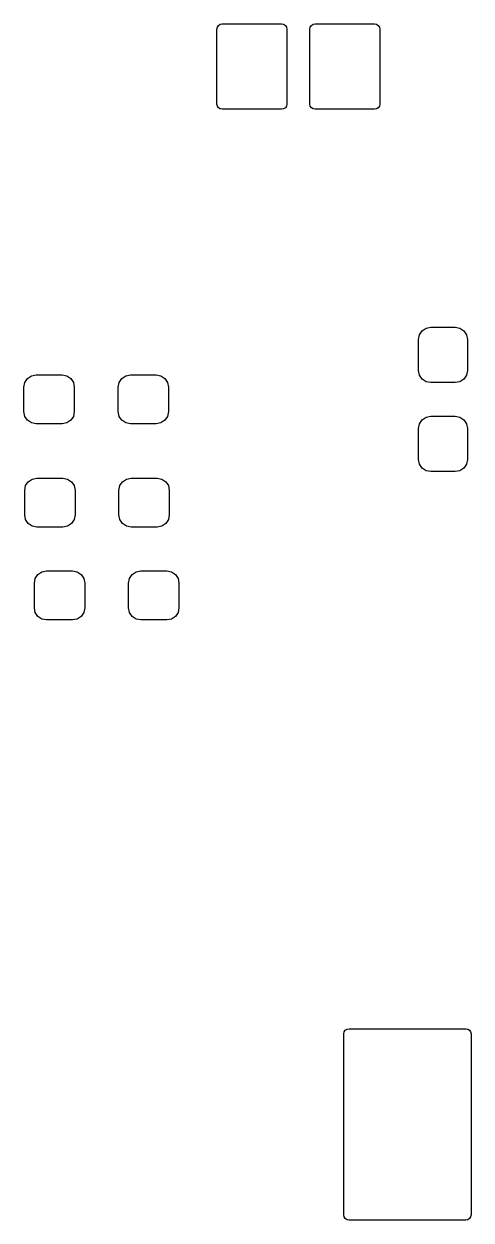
# Model space of a CAD drawing. Extents: x 49.2 to 138.1, y -140.8 to -53.
# Drawn here: x 77.19 to 85.84, y -113.6 to -90.42 of the extents above; entities that cross this region are included whole.
import ezdxf

# ---------------------------------------------------------------- set-up
doc = ezdxf.new("R2010")
doc.units = 0
doc.layers.add('BLACK', color=7, linetype='CONTINUOUS')

msp = doc.modelspace()

# ---------------------------------------------------------------- linework, layer by layer
at = {"layer": 'BLACK', "linetype": 'CONTINUOUS'}
for p, q in [((80.923, -90.525), (80.930764, -90.485966)), ((80.923, -91.975), (80.923, -90.525)), ((80.930764, -90.485966), (80.952875, -90.452875)), ((80.952875, -90.452875), (80.985966, -90.430764)), ((80.985966, -90.430764), (81.025, -90.423)), ((81.025, -90.423), (82.175, -90.423)), ((82.175, -90.423), (82.214034, -90.430764)), ((82.214034, -90.430764), (82.247125, -90.452875)), ((82.247125, -90.452875), (82.269236, -90.485966)), ((82.269236, -90.485966), (82.277, -90.525)), ((82.277, -90.525), (82.277, -91.975)), ((82.723, -90.525), (82.730764, -90.485966)), ((82.723, -91.975), (82.723, -90.525)), ((82.730764, -90.485966), (82.752875, -90.452875)), ((82.752875, -90.452875), (82.785966, -90.430764)), ((82.785966, -90.430764), (82.825, -90.423)), ((82.825, -90.423), (83.975, -90.423)), ((83.975, -90.423), (84.014034, -90.430764)), ((84.014034, -90.430764), (84.047125, -90.452875)), ((84.047125, -90.452875), (84.069236, -90.485966)), ((84.069236, -90.485966), (84.077, -90.525)), ((84.077, -90.525), (84.077, -91.975)), ((80.930764, -92.014034), (80.923, -91.975)), ((80.952875, -92.047125), (80.930764, -92.014034)), ((82.269236, -92.014034), (82.247125, -92.047125)), ((82.277, -91.975), (82.269236, -92.014034)), ((82.730764, -92.014034), (82.723, -91.975)), ((82.752875, -92.047125), (82.730764, -92.014034)), ((84.069236, -92.014034), (84.047125, -92.047125)), ((84.077, -91.975), (84.069236, -92.014034)), ((80.985966, -92.069236), (80.952875, -92.047125)), ((81.025, -92.077), (80.985966, -92.069236)), ((82.175, -92.077), (81.025, -92.077)), ((82.214034, -92.069236), (82.175, -92.077)), ((82.247125, -92.047125), (82.214034, -92.069236)), ((82.785966, -92.069236), (82.752875, -92.047125)), ((82.825, -92.077), (82.785966, -92.069236)), ((83.975, -92.077), (82.825, -92.077)), ((84.014034, -92.069236), (83.975, -92.077)), ((84.047125, -92.047125), (84.014034, -92.069236)), ((84.843079, -96.446613), (84.894562, -96.369562)), ((84.894562, -96.369562), (84.971613, -96.318079)), ((84.971613, -96.318079), (85.0625, -96.3)), ((85.0625, -96.3), (85.5375, -96.3)), ((85.5375, -96.3), (85.628387, -96.318079)), ((85.628387, -96.318079), (85.705438, -96.369562)), ((85.705438, -96.369562), (85.756921, -96.446613)), ((84.825, -96.5375), (84.843079, -96.446613)), ((84.825, -97.1375), (84.825, -96.5375)), ((85.756921, -96.446613), (85.775, -96.5375)), ((85.775, -96.5375), (85.775, -97.1375)), ((77.203079, -97.371613), (77.254562, -97.294562)), ((77.254562, -97.294562), (77.331613, -97.243079)), ((77.331613, -97.243079), (77.4225, -97.225)), ((77.4225, -97.225), (77.9225, -97.225)), ((77.9225, -97.225), (78.013387, -97.243079)), ((78.013387, -97.243079), (78.090438, -97.294562)), ((78.090438, -97.294562), (78.141921, -97.371613)), ((79.028079, -97.371613), (79.079562, -97.294562)), ((79.079562, -97.294562), (79.156613, -97.243079)), ((79.156613, -97.243079), (79.2475, -97.225)), ((79.2475, -97.225), (79.7475, -97.225)), ((79.7475, -97.225), (79.838387, -97.243079)), ((79.838387, -97.243079), (79.915438, -97.294562)), ((79.915438, -97.294562), (79.966921, -97.371613)), ((84.843079, -97.228387), (84.825, -97.1375)), ((84.894562, -97.305438), (84.843079, -97.228387)), ((84.971613, -97.356921), (84.894562, -97.305438)), ((85.0625, -97.375), (84.971613, -97.356921)), ((85.628387, -97.356921), (85.5375, -97.375)), ((85.705438, -97.305438), (85.628387, -97.356921)), ((85.756921, -97.228387), (85.705438, -97.305438)), ((85.775, -97.1375), (85.756921, -97.228387)), ((77.185, -97.4625), (77.203079, -97.371613)), ((77.185, -97.9375), (77.185, -97.4625)), ((78.141921, -97.371613), (78.16, -97.4625)), ((78.16, -97.4625), (78.16, -97.9375)), ((79.01, -97.4625), (79.028079, -97.371613)), ((79.01, -97.9375), (79.01, -97.4625)), ((79.966921, -97.371613), (79.985, -97.4625)), ((79.985, -97.4625), (79.985, -97.9375)), ((85.5375, -97.375), (85.0625, -97.375)), ((77.203079, -98.028387), (77.185, -97.9375)), ((77.254562, -98.105438), (77.203079, -98.028387)), ((78.141921, -98.028387), (78.090438, -98.105438)), ((78.16, -97.9375), (78.141921, -98.028387)), ((79.028079, -98.028387), (79.01, -97.9375)), ((79.079562, -98.105438), (79.028079, -98.028387)), ((79.966921, -98.028387), (79.915438, -98.105438)), ((79.985, -97.9375), (79.966921, -98.028387)), ((84.894562, -98.094562), (84.971613, -98.043079)), ((84.971613, -98.043079), (85.0625, -98.025)), ((85.0625, -98.025), (85.5375, -98.025)), ((85.5375, -98.025), (85.628387, -98.043079)), ((85.628387, -98.043079), (85.705438, -98.094562)), ((77.331613, -98.156921), (77.254562, -98.105438)), ((77.4225, -98.175), (77.331613, -98.156921)), ((77.9225, -98.175), (77.4225, -98.175)), ((78.013387, -98.156921), (77.9225, -98.175)), ((78.090438, -98.105438), (78.013387, -98.156921)), ((79.156613, -98.156921), (79.079562, -98.105438)), ((79.2475, -98.175), (79.156613, -98.156921)), ((79.7475, -98.175), (79.2475, -98.175)), ((79.838387, -98.156921), (79.7475, -98.175)), ((79.915438, -98.105438), (79.838387, -98.156921)), ((84.825, -98.2625), (84.843079, -98.171613)), ((84.825, -98.8625), (84.825, -98.2625)), ((84.843079, -98.171613), (84.894562, -98.094562)), ((85.705438, -98.094562), (85.756921, -98.171613)), ((85.756921, -98.171613), (85.775, -98.2625)), ((85.775, -98.2625), (85.775, -98.8625)), ((84.843079, -98.953387), (84.825, -98.8625)), ((84.894562, -99.030438), (84.843079, -98.953387)), ((85.756921, -98.953387), (85.705438, -99.030438)), ((85.775, -98.8625), (85.756921, -98.953387)), ((84.971613, -99.081921), (84.894562, -99.030438)), ((85.0625, -99.1), (84.971613, -99.081921)), ((85.5375, -99.1), (85.0625, -99.1)), ((85.628387, -99.081921), (85.5375, -99.1)), ((85.705438, -99.030438), (85.628387, -99.081921)), ((77.2, -99.4625), (77.218079, -99.371613)), ((77.218079, -99.371613), (77.269562, -99.294562)), ((77.269562, -99.294562), (77.346613, -99.243079)), ((77.346613, -99.243079), (77.4375, -99.225)), ((77.4375, -99.225), (77.9375, -99.225)), ((77.9375, -99.225), (78.028387, -99.243079)), ((78.028387, -99.243079), (78.105438, -99.294562)), ((78.105438, -99.294562), (78.156921, -99.371613)), ((78.156921, -99.371613), (78.175, -99.4625)), ((79.025, -99.4625), (79.043079, -99.371613)), ((79.043079, -99.371613), (79.094562, -99.294562)), ((79.094562, -99.294562), (79.171613, -99.243079)), ((79.171613, -99.243079), (79.2625, -99.225)), ((79.2625, -99.225), (79.7625, -99.225)), ((79.7625, -99.225), (79.853387, -99.243079)), ((79.853387, -99.243079), (79.930438, -99.294562)), ((79.930438, -99.294562), (79.981921, -99.371613)), ((79.981921, -99.371613), (80, -99.4625)), ((77.2, -99.9375), (77.2, -99.4625)), ((78.175, -99.4625), (78.175, -99.9375)), ((79.025, -99.9375), (79.025, -99.4625)), ((80, -99.4625), (80, -99.9375)), ((77.218079, -100.028387), (77.2, -99.9375)), ((77.269562, -100.105438), (77.218079, -100.028387)), ((77.346613, -100.156921), (77.269562, -100.105438)), ((78.105438, -100.105438), (78.028387, -100.156921)), ((78.156921, -100.028387), (78.105438, -100.105438)), ((78.175, -99.9375), (78.156921, -100.028387)), ((79.043079, -100.028387), (79.025, -99.9375)), ((79.094562, -100.105438), (79.043079, -100.028387)), ((79.171613, -100.156921), (79.094562, -100.105438)), ((79.930438, -100.105438), (79.853387, -100.156921)), ((79.981921, -100.028387), (79.930438, -100.105438)), ((80, -99.9375), (79.981921, -100.028387)), ((77.4375, -100.175), (77.346613, -100.156921)), ((77.9375, -100.175), (77.4375, -100.175)), ((78.028387, -100.156921), (77.9375, -100.175)), ((79.2625, -100.175), (79.171613, -100.156921)), ((79.7625, -100.175), (79.2625, -100.175)), ((79.853387, -100.156921), (79.7625, -100.175)), ((77.457062, -101.094562), (77.534113, -101.043079)), ((77.534113, -101.043079), (77.625, -101.025)), ((77.625, -101.025), (78.125, -101.025)), ((78.125, -101.025), (78.215887, -101.043079)), ((78.215887, -101.043079), (78.292938, -101.094562)), ((79.282062, -101.094562), (79.359113, -101.043079)), ((79.359113, -101.043079), (79.45, -101.025)), ((79.45, -101.025), (79.95, -101.025)), ((79.95, -101.025), (80.040887, -101.043079)), ((80.040887, -101.043079), (80.117938, -101.094562)), ((77.3875, -101.2625), (77.405579, -101.171613)), ((77.3875, -101.7375), (77.3875, -101.2625)), ((77.405579, -101.171613), (77.457062, -101.094562)), ((78.292938, -101.094562), (78.344421, -101.171613)), ((78.344421, -101.171613), (78.3625, -101.2625)), ((78.3625, -101.2625), (78.3625, -101.7375)), ((79.2125, -101.2625), (79.230579, -101.171613)), ((79.2125, -101.7375), (79.2125, -101.2625)), ((79.230579, -101.171613), (79.282062, -101.094562)), ((80.117938, -101.094562), (80.169421, -101.171613)), ((80.169421, -101.171613), (80.1875, -101.2625)), ((80.1875, -101.2625), (80.1875, -101.7375)), ((77.405579, -101.828387), (77.3875, -101.7375)), ((78.3625, -101.7375), (78.344421, -101.828387)), ((79.230579, -101.828387), (79.2125, -101.7375)), ((80.1875, -101.7375), (80.169421, -101.828387)), ((77.457062, -101.905438), (77.405579, -101.828387)), ((77.534113, -101.956921), (77.457062, -101.905438)), ((77.625, -101.975), (77.534113, -101.956921)), ((78.125, -101.975), (77.625, -101.975)), ((78.215887, -101.956921), (78.125, -101.975)), ((78.292938, -101.905438), (78.215887, -101.956921)), ((78.344421, -101.828387), (78.292938, -101.905438)), ((79.282062, -101.905438), (79.230579, -101.828387)), ((79.359113, -101.956921), (79.282062, -101.905438)), ((79.45, -101.975), (79.359113, -101.956921)), ((79.95, -101.975), (79.45, -101.975)), ((80.040887, -101.956921), (79.95, -101.975)), ((80.117938, -101.905438), (80.040887, -101.956921)), ((80.169421, -101.828387), (80.117938, -101.905438)), ((83.3789, -109.9974), (83.386664, -109.958366)), ((83.3789, -113.5026), (83.3789, -109.9974)), ((83.386664, -109.958366), (83.408775, -109.925275)), ((83.408775, -109.925275), (83.441866, -109.903164)), ((83.441866, -109.903164), (83.4809, -109.8954)), ((83.4809, -109.8954), (85.7415, -109.8954)), ((85.7415, -109.8954), (85.780534, -109.903164)), ((85.780534, -109.903164), (85.813625, -109.925275)), ((85.813625, -109.925275), (85.835736, -109.958366)), ((85.835736, -109.958366), (85.8435, -109.9974)), ((85.8435, -109.9974), (85.8435, -113.5026)), ((83.386664, -113.541634), (83.3789, -113.5026)), ((83.408775, -113.574725), (83.386664, -113.541634)), ((83.441866, -113.596836), (83.408775, -113.574725)), ((85.813625, -113.574725), (85.780534, -113.596836)), ((85.835736, -113.541634), (85.813625, -113.574725)), ((85.8435, -113.5026), (85.835736, -113.541634)), ((83.4809, -113.6046), (83.441866, -113.596836)), ((85.7415, -113.6046), (83.4809, -113.6046)), ((85.780534, -113.596836), (85.7415, -113.6046))]:
    msp.add_line(p, q, dxfattribs=at)

doc.saveas('drawing.dxf')
